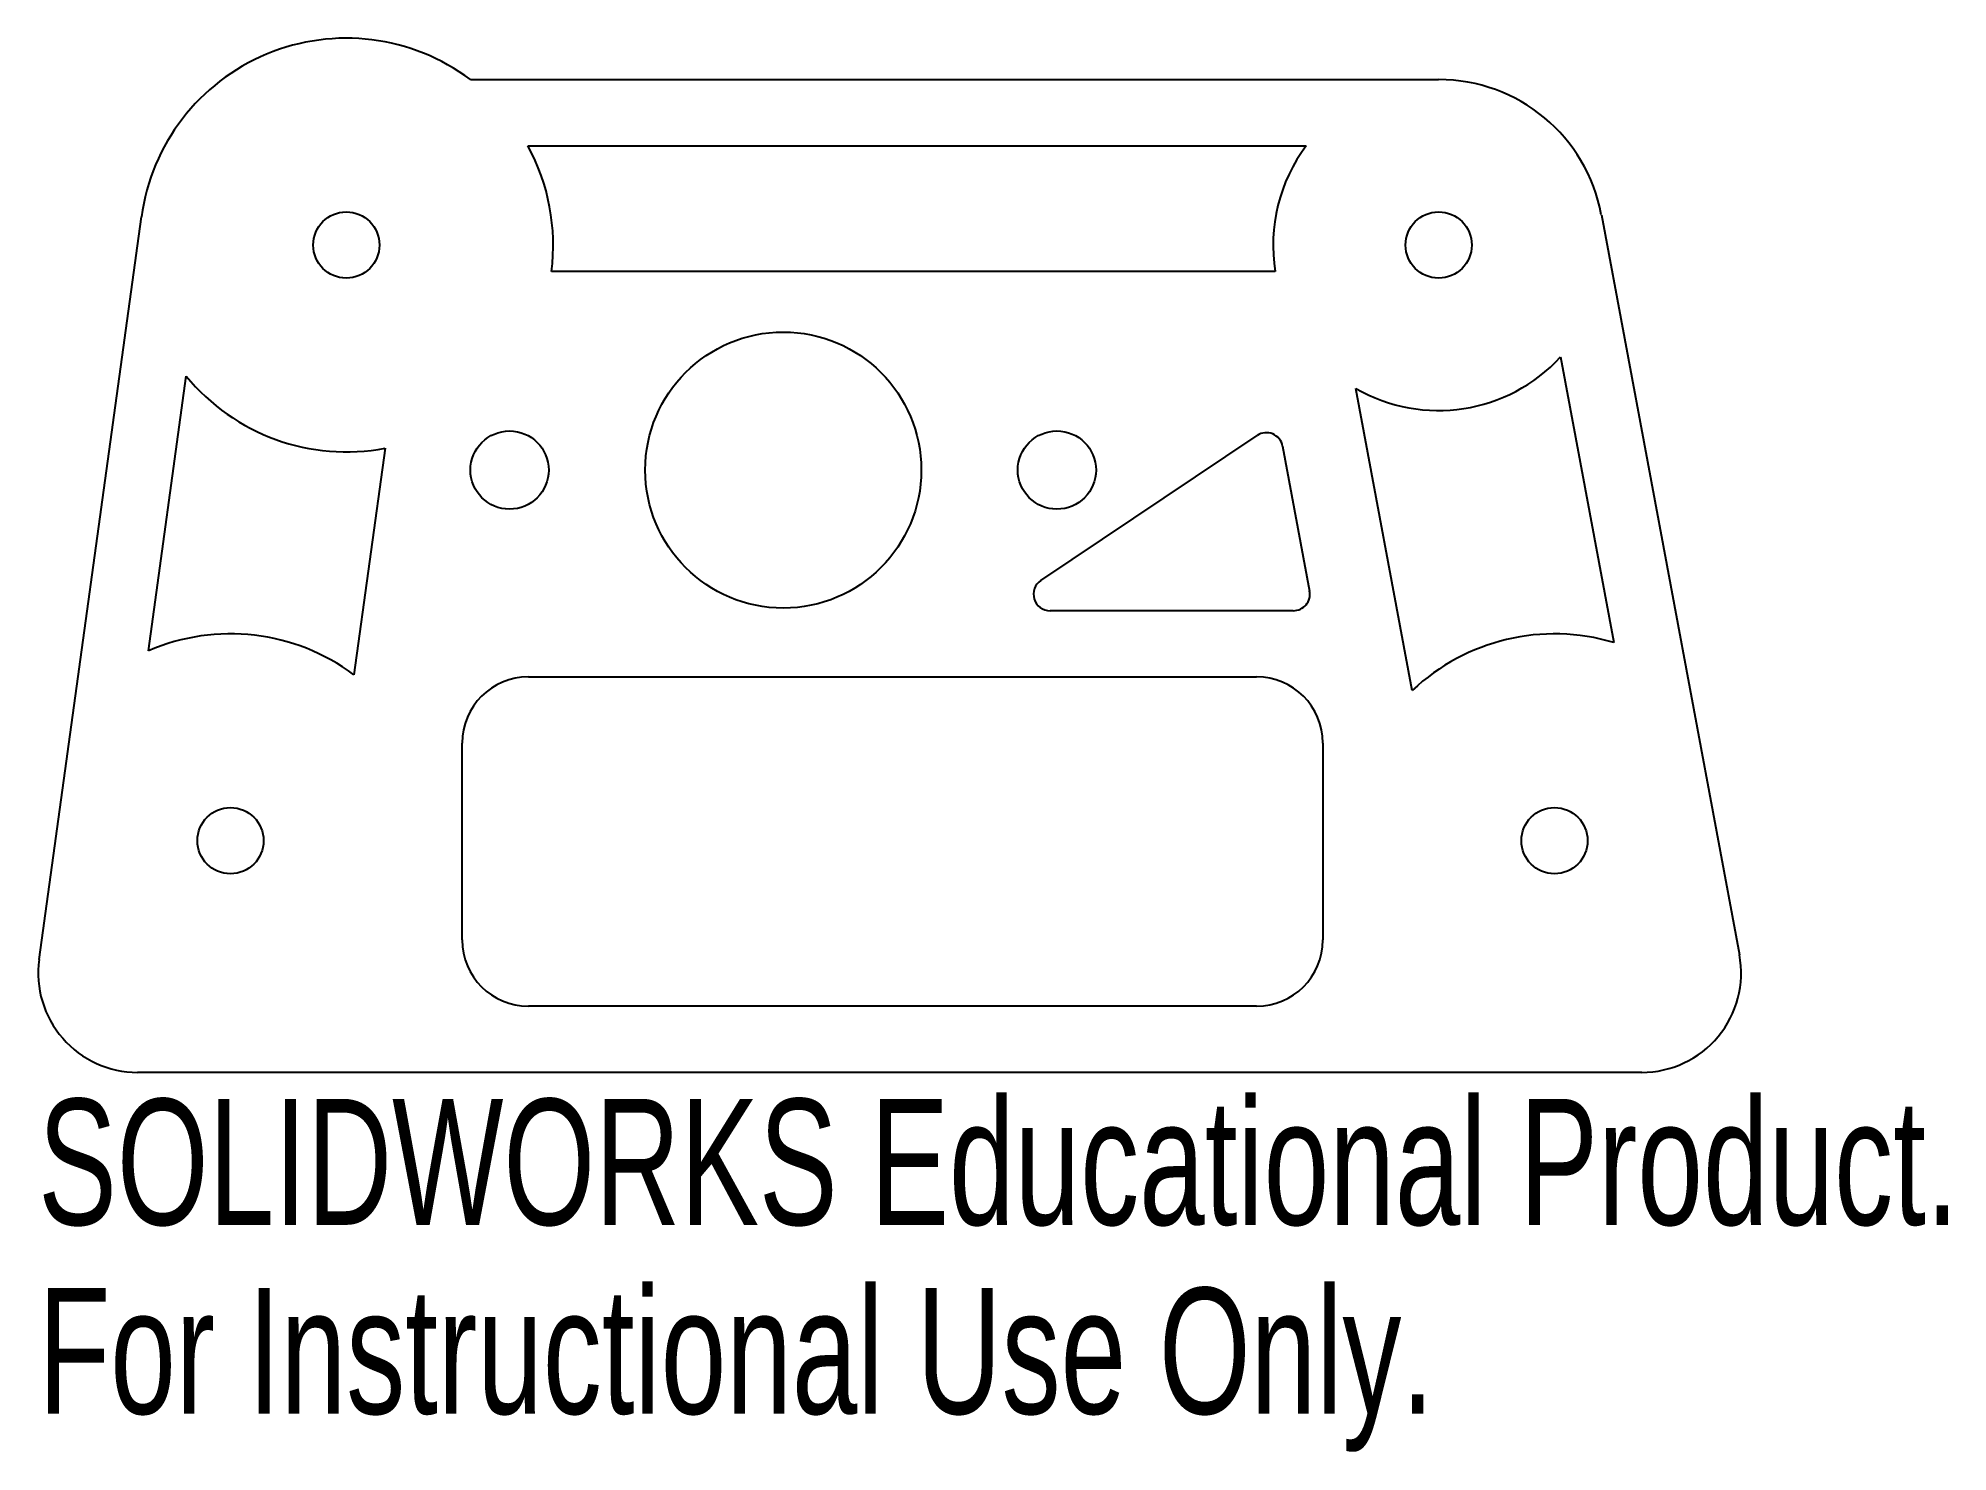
# Model space of a CAD drawing. Header units: inches. Extents: x -0.47 to 2.42, y -1.82 to 0.31.
import ezdxf

# ---------------------------------------------------------------- set-up
doc = ezdxf.new("R2010")
doc.units = ezdxf.units.IN
doc.header["$MEASUREMENT"] = 0
doc.styles.add('SLDTEXTSTYLE0', font='TXT', dxfattribs={"width": 0.7})

msp = doc.modelspace()

# ---------------------------------------------------------------- linework, layer by layer
at = {"color": 7, "linetype": 'Continuous', "lineweight": 25}
for p, q in [((0.1875, 0.25), (1.65, 0.25)), ((0.2741, 0.15), (1.45, 0.15)), ((-0.464, -1.0795), (-0.3096, 0.0426)), ((1.8958, 0.0458), (2.1044, -1.0725)), ((1.4032, -0.04), (0.3099, -0.04)), ((1.8341, -0.1691), (1.9146, -0.6006)), ((-0.2989, -0.6131), (-0.2418, -0.198)), ((1.6102, -0.673), (1.5251, -0.2166)), ((1.0492, -0.5067), (1.3757, -0.2877)), ((0.0587, -0.3069), (0.0116, -0.6493)), ((1.4142, -0.3039), (1.4551, -0.5229)), ((1.4305, -0.5525), (1.0631, -0.5525)), ((0.275, -0.6525), (1.375, -0.6525)), ((0.175, -1.05), (0.175, -0.7525)), ((1.475, -0.7525), (1.475, -1.05)), ((1.375, -1.15), (0.275, -1.15)), ((1.9569, -1.25), (-0.3154, -1.25))]:
    msp.add_line(p, q, dxfattribs=at)
for centre, radius in [((0, 0), 0.05), ((1.65, 0), 0.05), ((0.66, -0.34), 0.2085), ((0.2466, -0.34), 0.0591), ((1.0734, -0.34), 0.0591), ((-0.175, -0.9), 0.05), ((1.825, -0.9), 0.05)]:
    msp.add_circle(centre, radius, dxfattribs=at)
for centre, radius, start, end in [((0, 0), 0.3125, 53.1301, 172.1629), ((1.65, 0), 0.25, 10.567, 90), ((0, 0), 0.3125, 352.646, 28.6854), ((1.65, 0), 0.25, 143.1301, 189.2069), ((1.65, 0), 0.25, 240.0254, 317.4369), ((0, 0), 0.3125, 219.3192, 280.8258), ((1.3897, -0.3085), 0.025, 10.567, 123.8521), ((1.0631, -0.5275), 0.025, 123.8521, 270), ((1.4305, -0.5275), 0.025, 270, 10.567), ((-0.175, -0.9), 0.3125, 53.3428, 113.357), ((1.825, -0.9), 0.3125, 73.3316, 133.4109), ((0.275, -0.7525), 0.1, 90, 180), ((1.375, -0.7525), 0.1, 0, 90), ((0.275, -1.05), 0.1, 180, 270), ((1.375, -1.05), 0.1, 270, 0), ((-0.3154, -1.1), 0.15, 172.1629, 270), ((1.9569, -1.1), 0.15, 270, 10.567)]:
    msp.add_arc(centre, radius, start, end, dxfattribs=at)

# ---------------------------------------------------------------- texts
at = {"color": 7, "linetype": 'Continuous', "char_height": 0.1903, "attachment_point": 1, "style": 'SLDTEXTSTYLE0'}
for s, insert in [('SOLIDWORKS Educational Product.', (-0.4654, -1.2901)), ('For Instructional Use Only.', (-0.4654, -1.5756))]:
    msp.add_mtext(s, dxfattribs=dict(at, insert=insert))

doc.saveas('drawing.dxf')
